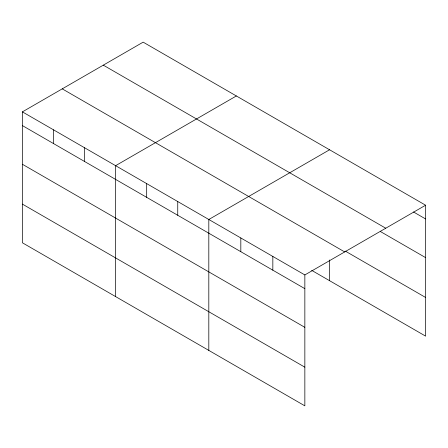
<?xml version="1.0" encoding="UTF-8"?>
<svg xmlns="http://www.w3.org/2000/svg" width="448" height="448" viewBox="0 0 448 448"><rect width="100%" height="100%" fill="white"/><g stroke="black" fill="none" stroke-linecap="round" stroke-linejoin="round"><path stroke-width="0.67" d="M22.4 111.866L304.847 274.932L304.847 405.849L22.4 242.782L22.4 111.866L143.153 42.151L425.6 205.218L425.6 336.134L311.646 270.34M236.359 95.962L115.606 165.676L115.606 296.593M329.566 149.772L208.813 219.492L208.813 350.409M304.847 274.932L425.6 205.218M413.521 211.977L425.6 218.949M103.303 65.156L385.75 228.222M380.302 231.465L425.6 257.622M345.274 251.087L425.6 297.461M62.25 88.861L344.697 251.927M22.4 125.597L304.847 288.663M22.4 164.265L304.847 327.337M22.4 204.109L304.847 367.181M329.566 259.974L329.566 280.689M272.838 256.452L272.838 270.183M240.822 237.972L240.822 251.703M177.744 201.555L177.744 215.286M146.675 183.618L146.675 197.344M84.538 147.739L84.538 161.47M53.469 129.802L53.469 143.534"/></g></svg>
